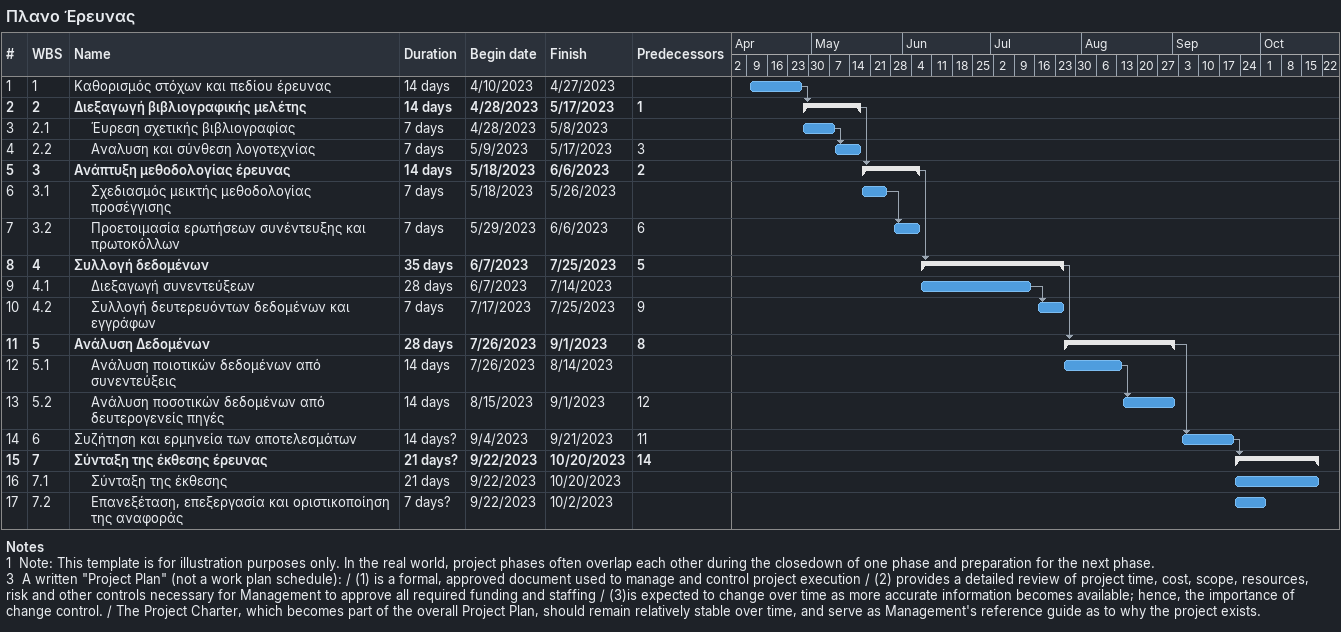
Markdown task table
Πλανο Έρευνας

| ID | WBS | Task | Duration | Start | Finish | Predecessors |
|---|---|---|---|---|---|---|
| 1 | 1 | Καθορισμός στόχων και πεδίου έρευνας | 14d | 2023-04-10 | 2023-04-27 |  |
| 2 | 2 | **Διεξαγωγή βιβλιογραφικής μελέτης** | 14d | 2023-04-28 | 2023-05-17 | 1 |
| 3 | 2.1 | Έυρεση σχετικής βιβλιογραφίας | 7d | 2023-04-28 | 2023-05-08 |  |
| 4 | 2.2 | Αναλυση και σύνθεση λογοτεχνίας | 7d | 2023-05-09 | 2023-05-17 | 3 |
| 5 | 3 | **Ανάπτυξη μεθοδολογίας έρευνας** | 14d | 2023-05-18 | 2023-06-06 | 2 |
| 6 | 3.1 | Σχεδιασμός μεικτής μεθοδολογίας προσέγγισης | 7d | 2023-05-18 | 2023-05-26 |  |
| 7 | 3.2 | Προετοιμασία ερωτήσεων συνέντευξης και πρωτοκόλλων | 7d | 2023-05-29 | 2023-06-06 | 6 |
| 8 | 4 | **Συλλογή δεδομένων** | 35d | 2023-06-07 | 2023-07-25 | 5 |
| 9 | 4.1 | Διεξαγωγή συνεντεύξεων | 28d | 2023-06-07 | 2023-07-14 |  |
| 10 | 4.2 | Συλλογή δευτερευόντων δεδομένων και εγγράφων | 7d | 2023-07-17 | 2023-07-25 | 9 |
| 11 | 5 | **Ανάλυση Δεδομένων** | 28d | 2023-07-26 | 2023-09-01 | 8 |
| 12 | 5.1 | Ανάλυση ποιοτικών δεδομένων από συνεντεύξεις | 14d | 2023-07-26 | 2023-08-14 |  |
| 13 | 5.2 | Ανάλυση ποσοτικών δεδομένων από δευτερογενείς πηγές | 14d | 2023-08-15 | 2023-09-01 | 12 |
| 14 | 6 | Συζήτηση και ερμηνεία των αποτελεσμάτων | 14d? | 2023-09-04 | 2023-09-21 | 11 |
| 15 | 7 | **Σύνταξη της έκθεσης έρευνας** | 21d? | 2023-09-22 | 2023-10-20 | 14 |
| 16 | 7.1 | Σύνταξη της έκθεσης | 21d | 2023-09-22 | 2023-10-20 |  |
| 17 | 7.2 | Επανεξέταση, επεξεργασία και οριστικοποίηση της αναφοράς | 7d? | 2023-09-22 | 2023-10-02 |  |

Notes
- 1: Note: This template is for illustration purposes only. In the real world, project phases often overlap each other during the closedown of one phase and preparation for the next phase.
- 3: A written "Project Plan" (not a work plan schedule): / (1) is a formal, approved document used to manage and control project execution / (2) provides a detailed review of project time, cost, scope, resources, risk and other controls necessary for Management to approve all required funding and staffing / (3)is expected to change over time as more accurate information becomes available; hence, the importance of change control. / The Project Charter, which becomes part of the overall Project Plan, should remain relatively stable over time, and serve as Management's reference guide as to why the project exists.
